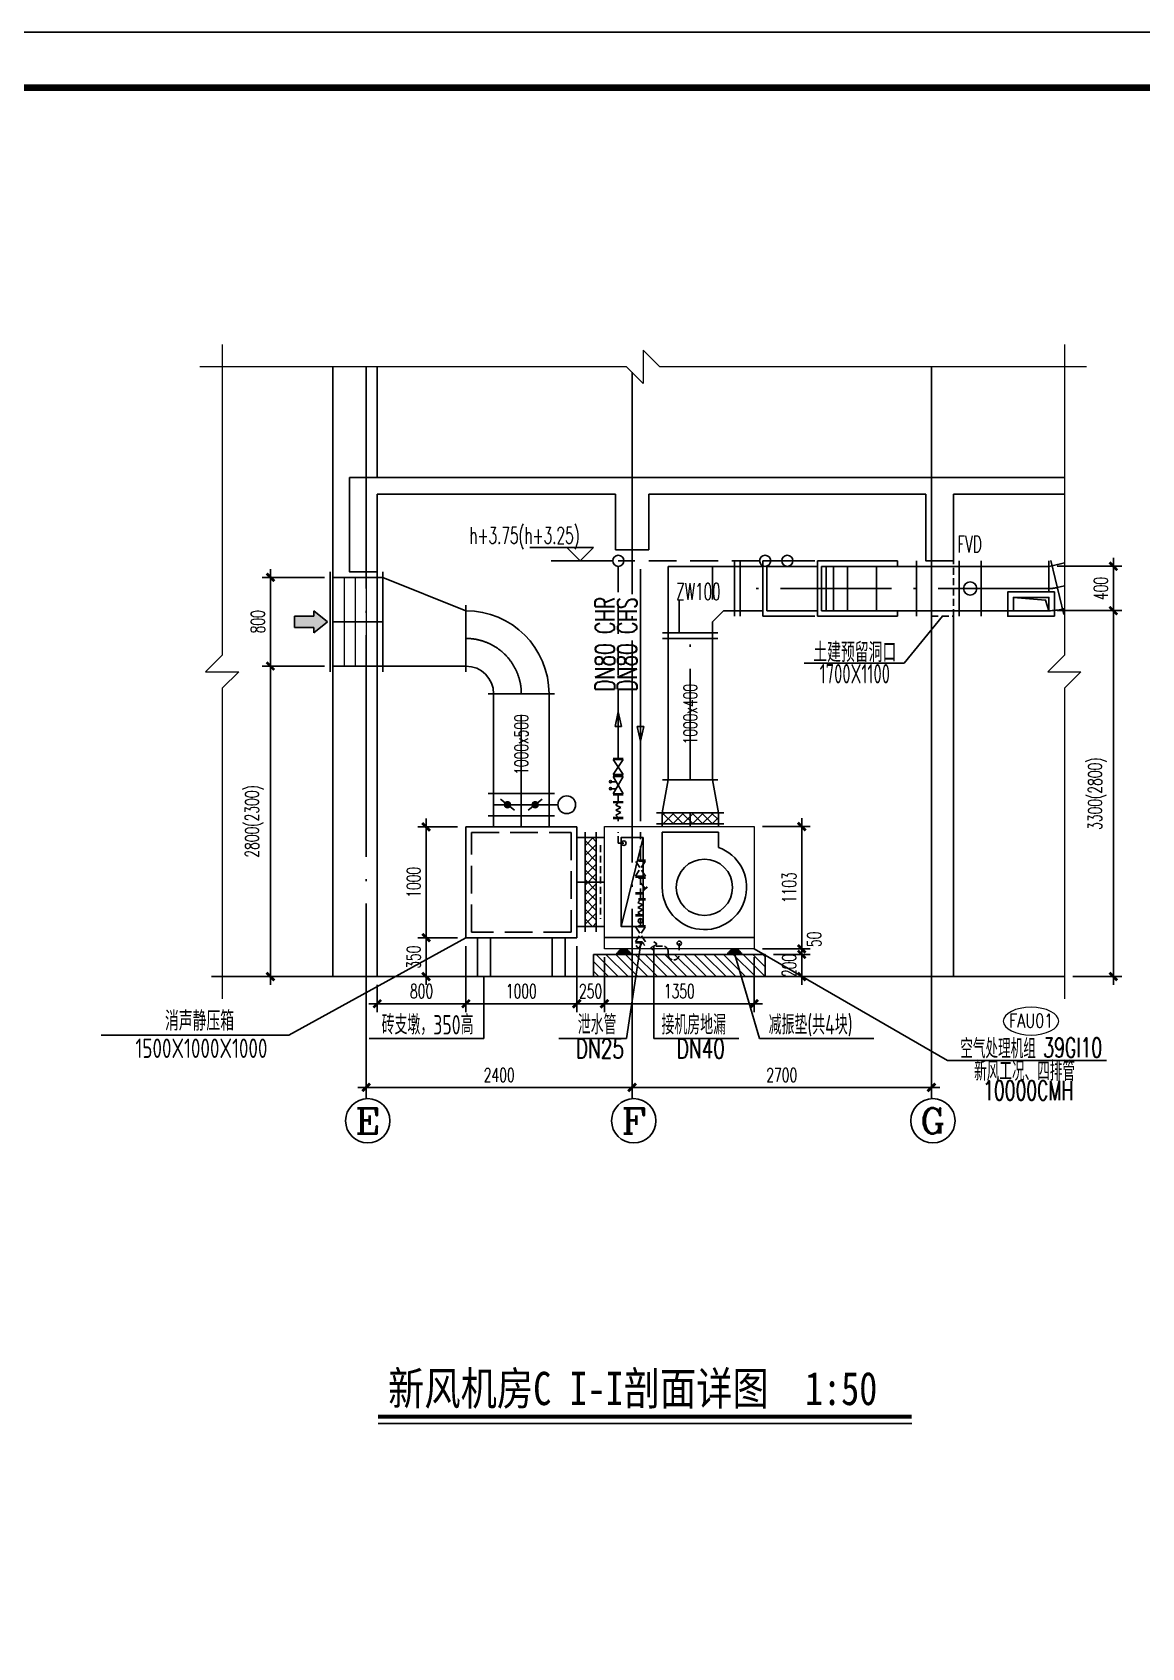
# Model space of a CAD drawing. Extents: x -345393 to -54719, y 203828 to 476815.
# Drawn here: x -195296 to -185285, y 241303 to 255872 of the extents above; entities that cross this region are included whole.
import ezdxf
from ezdxf.enums import TextEntityAlignment as Align

# ---------------------------------------------------------------- set-up
doc = ezdxf.new("R2010")
doc.units = 0
doc.header["$LTSCALE"] = 1000
doc.header["$MEASUREMENT"] = 0
for name, pattern in [('CHENG_DOTE', [1.42, 1, -0.2, 0.02, -0.2]), ('DASH', [0.35, 0.25, -0.1]), ('DASHDOT2', [0.5, 0.25, -0.125, 0, -0.125]), ('DASHED', [0.75, 0.5, -0.25]), ('DOTE', [2.42, 2, -0.2, 0.02, -0.2]), ('HIDDEN2', [0.1875, 0.125, -0.0625])]:
    doc.linetypes.add(name, pattern=pattern)
doc.layers.get('0').update_dxf_attribs({"color": 252, "linetype": 'CONTINUOUS'})
doc.layers.get('Defpoints').update_dxf_attribs({"color": 252, "linetype": 'CONTINUOUS'})
for name, color, linetype in [('A-墙线', 252, 'CONTINUOUS'), ('AXIS', 252, 'CONTINUOUS'), ('AXIS_TEXT', 252, 'CONTINUOUS'), ('DOTE', 250, 'DOTE'), ('PUB_TEXT', 252, 'CONTINUOUS'), ('图框', 252, 'CONTINUOUS'), ('暖通-水-水阀', 3, 'CONTINUOUS'), ('暖通-水-管道-供水', 1, 'CONTINUOUS'), ('暖通-水-管道-凝结水', 40, 'DASHDOT2'), ('暖通-水-管道-回水', 6, 'DASHED'), ('暖通-水-管道-管径', 201, 'CONTINUOUS'), ('暖通-风-标注', 160, 'CONTINUOUS'), ('暖通-风-法兰', 2, 'CONTINUOUS'), ('暖通-风-管径', 201, 'CONTINUOUS'), ('暖通-风-设备', 40, 'CONTINUOUS'), ('暖通-风-说明', 3, 'CONTINUOUS'), ('暖通-风-轴线', 5, 'CHENG_DOTE'), ('暖通-风-阀门', 7, 'CONTINUOUS'), ('暖通-风-风管', 4, 'CONTINUOUS')]:
    doc.layers.add(name, color=color, linetype=linetype)
for name, color, linetype, lineweight in [('暖通-公共-说明', 50, 'CONTINUOUS', 20), ('暖通-水-设备', 3, 'CONTINUOUS', 20), ('暖通-水-设备型号', 50, 'CONTINUOUS', 20), ('暖通-风-风口', 3, 'CONTINUOUS', 20)]:
    doc.layers.add(name, color=color, linetype=linetype, lineweight=lineweight)
doc.styles.add('_TCH_AXIS', font='COMPLEX', dxfattribs={"bigfont": 'GBCBIG'})
doc.styles.add('COMPLEX', font='COMPLEX')
doc.styles.add('HT', font='simhei.ttf')
doc.styles.add('HZ-ZGBZ', font='romanc.shx', dxfattribs={"width": 0.65, "bigfont": '0hztxt.shx'})
doc.styles.add('M-TEXT2', font='romanc.shx', dxfattribs={"width": 0.8, "bigfont": 'hzf.shx'})
doc.styles.add('NT1', font='tjromans.shx', dxfattribs={"width": 0.7, "bigfont": 'hztxt.shx'})
doc.styles.add('NT3', font='romans.shx', dxfattribs={"width": 0.65, "bigfont": 'hztxt.shx'})
doc.styles.add('NT4', font='tssdeng.shx', dxfattribs={"width": 0.65, "bigfont": 'tssdchn.shx'})
doc.dimstyles.new('暖-标注50', dxfattribs={"dimscale": 0.5, "dimtxt": 250, "dimasz": 1, "dimexe": 150, "dimexo": 150, "dimgap": 100, "dimtad": 1, "dimdec": 0, "dimdsep": 46, "dimtxsty": 'HZ-ZGBZ', "dimblk": '_DIMX', "dimcen": 0.09, "dimclrt": 7, "dimadec": 0, "dimazin": 0, "dimtfac": 1, "dimtdec": 0, "dimtix": 1, "dimtmove": 2, "dimatfit": 3, "dimldrblk": '_DIMX', "dimfxl": 0, "dimtolj": 1, "dimtzin": 0, "dimarcsym": 0})

# ---------------------------------------------------------------- blocks, each defined once
blk = doc.blocks.new('TJAD_TK_A1')
at = {"layer": '图框'}
blk.add_line((1341.38, 950.45), (500.38, 950.45), dxfattribs=at)
at = {"layer": '图框', "const_width": 1.2}
blk.add_lwpolyline([(1331.38, 940.45), (525.38, 940.45), (525.38, 366.45), (1331.38, 366.45)], close=True, dxfattribs=at)
blk = doc.blocks.new('_AXISO')
blk.add_circle((0, 0), 0.5)
at = {"layer": 'AXIS_TEXT', "style": 'COMPLEX', "width": 1.041667}
blk.add_attdef('A', text='', height=0.56, dxfattribs=at).set_placement((-0.25, -0.28), (0.25, -0.28), align=Align.FIT)
blk = doc.blocks.new('_DIMX')
blk.add_line((-150, 0), (150, 0))
at = {"const_width": 50}
blk.add_lwpolyline([(-70, -70), (70, 70)], dxfattribs=at)
blk = doc.blocks.new('*D411')
at = {"layer": 'Defpoints', "color": 0}
for p in [(-189883, 247356), (-187183, 247356), (-189883, 246356)]:
    blk.add_point(p, dxfattribs=at)
at = {"layer": '暖通-风-标注', "color": 0, "lineweight": -2}
for p, q in [((-189883, 247281), (-189883, 246281)), ((-187183, 247281), (-187183, 246281)), ((-187184, 246356), (-189883, 246356))]:
    blk.add_line(p, q, dxfattribs=at)
at = {"layer": '暖通-风-标注', "color": 0, "lineweight": -2, "xscale": 0.5, "yscale": 0.5, "zscale": 0.5, "rotation": 180}
blk.add_blockref('_DIMX', (-189883, 246356), dxfattribs=at)
at = {"layer": '暖通-风-标注', "color": 0, "lineweight": -2, "xscale": 0.5, "yscale": 0.5, "zscale": 0.5}
blk.add_blockref('_DIMX', (-187183, 246356), dxfattribs=at)
at = {"layer": '暖通-风-标注', "color": 7, "insert": (-188533, 246468), "char_height": 125, "attachment_point": 5, "style": 'HZ-ZGBZ'}
blk.add_mtext('\\A1;2700', dxfattribs=at)
blk = doc.blocks.new('*D412')
at = {"layer": 'Defpoints', "color": 0}
for p in [(-192283, 247356), (-189883, 247356), (-192283, 246356)]:
    blk.add_point(p, dxfattribs=at)
at = {"layer": '暖通-风-标注', "color": 0, "lineweight": -2}
for p, q in [((-192283, 247281), (-192283, 246281)), ((-189883, 247281), (-189883, 246281)), ((-189884, 246356), (-192283, 246356))]:
    blk.add_line(p, q, dxfattribs=at)
at = {"layer": '暖通-风-标注', "color": 0, "lineweight": -2, "xscale": 0.5, "yscale": 0.5, "zscale": 0.5, "rotation": 180}
blk.add_blockref('_DIMX', (-192283, 246356), dxfattribs=at)
at = {"layer": '暖通-风-标注', "color": 0, "lineweight": -2, "xscale": 0.5, "yscale": 0.5, "zscale": 0.5}
blk.add_blockref('_DIMX', (-189883, 246356), dxfattribs=at)
at = {"layer": '暖通-风-标注', "color": 7, "insert": (-191083, 246468), "char_height": 125, "attachment_point": 5, "style": 'HZ-ZGBZ'}
blk.add_mtext('\\A1;2400', dxfattribs=at)
blk = doc.blocks.new('39GI10-P')
at = {"layer": '暖通-风-法兰', "ltscale": 0.5}
h = blk.add_hatch(dxfattribs=at)
h.set_pattern_fill('ANSI37', color=75, scale=500, style=0)
h.set_pattern_definition([(45, (-15857.106, 71649.95), (-44.194174, 44.194174), []), (135, (-15857.106, 71649.95), (-44.194174, -44.194174), [])])
h.paths.add_polyline_path([(829, 1128), (829, 1228), (576, 1228), (576, 1128)])
h.paths.add_polyline_path([(576, 1128), (576, 1228), (322, 1228), (322, 1128)])
h = blk.add_hatch(dxfattribs=at)
h.set_pattern_fill('ANSI37', color=75, scale=500, style=0)
h.set_pattern_definition([(45, (-15881.76, 71649.95), (-44.194174, 44.194174), []), (135, (-15881.76, 71649.95), (-44.194174, -44.194174), [])])
h.paths.add_polyline_path([(1425, 603), (1525, 603), (1525, 1003), (1425, 1003)])
h.paths.add_polyline_path([(1425, 203), (1525, 203), (1525, 603), (1425, 603)])
at = {"layer": '暖通-水-设备'}
for points in [[(0, 103), (1350, 103), (1350, 1103), (0, 1103)], [(0, 0), (1350, 0), (1350, 103), (0, 103)]]:
    blk.add_lwpolyline(points, close=True, dxfattribs=at)
at = {"layer": '暖通-风-法兰'}
for p, q in [((272, 1228), (879, 1228)), ((272, 1128), (879, 1128))]:
    blk.add_line(p, q, dxfattribs=at)
at = {"layer": '暖通-风-法兰', "ltscale": 0.5}
for p, q in [((1425, 1053), (1425, 153)), ((1525, 1053), (1525, 153))]:
    blk.add_line(p, q, dxfattribs=at)
at = {"layer": '暖通-风-法兰', "color": 95}
blk.add_line((1000, 1003), (1200, 203), dxfattribs=at)
at = {"layer": '暖通-风-法兰', "color": 95, "linetype": 'HIDDEN2', "ltscale": 0.5}
blk.add_line((1387, 934), (1387, 272), dxfattribs=at)
at = {"layer": '暖通-风-法兰', "color": 95}
blk.add_lwpolyline([(1000, 1003), (1200, 1003), (1200, 203), (1000, 203)], close=True, dxfattribs=at)
for centre in [(1175, 953), (1025, 253), (675, 50)]:
    blk.add_circle(centre, 20, dxfattribs=at)
at = {"layer": '暖通-风-设备'}
for p, q in [((322, 913), (322, 1053)), ((829, 1053), (322, 1053)), ((829, 555), (829, 1053))]:
    blk.add_line(p, q, dxfattribs=at)
blk.add_circle((448, 555), 254, dxfattribs=at)
blk.add_arc((448, 555), 381, 109.4117, 0, dxfattribs=at)
at = {"layer": '暖通-风-轴线'}
blk.add_line((576, 1103), (576, 1228), dxfattribs=at)
at = {"layer": '暖通-风-轴线', "ltscale": 5}
blk.add_line((1350, 603), (1525, 603), dxfattribs=at)
at = {"layer": '暖通-风-风管'}
for p, q in [((322, 1103), (322, 1228)), ((829, 1103), (829, 1228))]:
    blk.add_line(p, q, dxfattribs=at)
at = {"layer": '暖通-风-风管', "ltscale": 0.5}
for p, q in [((1350, 1003), (1525, 1003)), ((1350, 203), (1525, 203))]:
    blk.add_line(p, q, dxfattribs=at)
blk = doc.blocks.new('*D415')
at = {"layer": 'Defpoints', "color": 0}
for p in [(-190133, 247606), (-188783, 247606), (-190133, 247111)]:
    blk.add_point(p, dxfattribs=at)
at = {"layer": '暖通-风-标注', "color": 0, "lineweight": -2}
for p, q in [((-190133, 247531), (-190133, 247036)), ((-188783, 247531), (-188783, 247036)), ((-188784, 247111), (-190133, 247111))]:
    blk.add_line(p, q, dxfattribs=at)
at = {"layer": '暖通-风-标注', "color": 0, "lineweight": -2, "xscale": 0.5, "yscale": 0.5, "zscale": 0.5, "rotation": 180}
blk.add_blockref('_DIMX', (-190133, 247111), dxfattribs=at)
at = {"layer": '暖通-风-标注', "color": 0, "lineweight": -2, "xscale": 0.5, "yscale": 0.5, "zscale": 0.5}
blk.add_blockref('_DIMX', (-188783, 247111), dxfattribs=at)
at = {"layer": '暖通-风-标注', "color": 7, "insert": (-189458, 247224), "char_height": 125, "attachment_point": 5, "style": 'HZ-ZGBZ'}
blk.add_mtext('\\A1;1350', dxfattribs=at)
blk = doc.blocks.new('*D416')
at = {"layer": 'Defpoints', "color": 0}
for p in [(-190383, 247706), (-190133, 247606), (-190383, 247111)]:
    blk.add_point(p, dxfattribs=at)
at = {"layer": '暖通-风-标注', "color": 0, "lineweight": -2}
for p, q in [((-190383, 247631), (-190383, 247036)), ((-190133, 247531), (-190133, 247036)), ((-190384, 247111), (-190384, 247111)), ((-190133, 247111), (-190383, 247111)), ((-190133, 247111), (-190132, 247111))]:
    blk.add_line(p, q, dxfattribs=at)
at = {"layer": '暖通-风-标注', "color": 0, "lineweight": -2, "xscale": 0.5, "yscale": 0.5, "zscale": 0.5}
blk.add_blockref('_DIMX', (-190383, 247111), dxfattribs=at)
at = {"layer": '暖通-风-标注', "color": 0, "lineweight": -2, "xscale": 0.5, "yscale": 0.5, "zscale": 0.5, "rotation": 180}
blk.add_blockref('_DIMX', (-190133, 247111), dxfattribs=at)
at = {"layer": '暖通-风-标注', "color": 7, "insert": (-190258, 247224), "char_height": 125, "attachment_point": 5, "style": 'HZ-ZGBZ'}
blk.add_mtext('\\A1;250', dxfattribs=at)
blk = doc.blocks.new('*D417')
at = {"layer": 'Defpoints', "color": 0}
for p in [(-191383, 247706), (-190383, 247706), (-191383, 247111)]:
    blk.add_point(p, dxfattribs=at)
at = {"layer": '暖通-风-标注', "color": 0, "lineweight": -2}
for p, q in [((-191383, 247631), (-191383, 247036)), ((-190383, 247631), (-190383, 247036)), ((-190384, 247111), (-191383, 247111))]:
    blk.add_line(p, q, dxfattribs=at)
at = {"layer": '暖通-风-标注', "color": 0, "lineweight": -2, "xscale": 0.5, "yscale": 0.5, "zscale": 0.5, "rotation": 180}
blk.add_blockref('_DIMX', (-191383, 247111), dxfattribs=at)
at = {"layer": '暖通-风-标注', "color": 0, "lineweight": -2, "xscale": 0.5, "yscale": 0.5, "zscale": 0.5}
blk.add_blockref('_DIMX', (-190383, 247111), dxfattribs=at)
at = {"layer": '暖通-风-标注', "color": 7, "insert": (-190883, 247224), "char_height": 125, "attachment_point": 5, "style": 'HZ-ZGBZ'}
blk.add_mtext('\\A1;1000', dxfattribs=at)
blk = doc.blocks.new('*D418')
at = {"layer": 'Defpoints', "color": 0}
for p in [(-191383, 247706), (-192183, 247356), (-192183, 247111)]:
    blk.add_point(p, dxfattribs=at)
at = {"layer": '暖通-风-标注', "color": 0, "lineweight": -2}
for p, q in [((-191383, 247631), (-191383, 247036)), ((-192183, 247281), (-192183, 247036)), ((-191384, 247111), (-192183, 247111))]:
    blk.add_line(p, q, dxfattribs=at)
at = {"layer": '暖通-风-标注', "color": 0, "lineweight": -2, "xscale": 0.5, "yscale": 0.5, "zscale": 0.5, "rotation": 180}
blk.add_blockref('_DIMX', (-192183, 247111), dxfattribs=at)
at = {"layer": '暖通-风-标注', "color": 0, "lineweight": -2, "xscale": 0.5, "yscale": 0.5, "zscale": 0.5}
blk.add_blockref('_DIMX', (-191383, 247111), dxfattribs=at)
at = {"layer": '暖通-风-标注', "color": 7, "insert": (-191783, 247224), "char_height": 125, "attachment_point": 5, "style": 'HZ-ZGBZ'}
blk.add_mtext('\\A1;800', dxfattribs=at)
blk = doc.blocks.new('*D419')
at = {"layer": 'Defpoints', "color": 0}
for p in [(-191383, 248706), (-191742, 247706), (-191383, 247706)]:
    blk.add_point(p, dxfattribs=at)
at = {"layer": '暖通-风-标注', "color": 0, "lineweight": -2}
for p, q in [((-191458, 248706), (-191817, 248706)), ((-191742, 248705), (-191742, 247706)), ((-191458, 247706), (-191817, 247706))]:
    blk.add_line(p, q, dxfattribs=at)
at = {"layer": '暖通-风-标注', "color": 0, "lineweight": -2, "xscale": 0.5, "yscale": 0.5, "zscale": 0.5}
for p, rotation in [((-191742, 248706), 90), ((-191742, 247706), 270)]:
    blk.add_blockref('_DIMX', p, dxfattribs=dict(at, rotation=rotation))
at = {"layer": '暖通-风-标注', "color": 7, "insert": (-191855, 248206), "char_height": 125, "attachment_point": 5, "rotation": 90, "style": 'HZ-ZGBZ'}
blk.add_mtext('\\A1;1000', dxfattribs=at)
blk = doc.blocks.new('*D420')
at = {"layer": 'Defpoints', "color": 0}
for p in [(-191383, 247706), (-191742, 247356), (-191383, 247356)]:
    blk.add_point(p, dxfattribs=at)
at = {"layer": '暖通-风-标注', "color": 0, "lineweight": -2}
for p, q in [((-191458, 247706), (-191817, 247706)), ((-191742, 247705), (-191742, 247356)), ((-191458, 247356), (-191817, 247356))]:
    blk.add_line(p, q, dxfattribs=at)
at = {"layer": '暖通-风-标注', "color": 0, "lineweight": -2, "xscale": 0.5, "yscale": 0.5, "zscale": 0.5}
for p, rotation in [((-191742, 247706), 90), ((-191742, 247356), 270)]:
    blk.add_blockref('_DIMX', p, dxfattribs=dict(at, rotation=rotation))
at = {"layer": '暖通-风-标注', "color": 7, "insert": (-191855, 247531), "char_height": 125, "attachment_point": 5, "rotation": 90, "style": 'HZ-ZGBZ'}
blk.add_mtext('\\A1;350', dxfattribs=at)
blk = doc.blocks.new('*D421')
at = {"layer": 'Defpoints', "color": 0}
for p in [(-188783, 248709), (-188783, 247606), (-188353, 247606)]:
    blk.add_point(p, dxfattribs=at)
at = {"layer": '暖通-风-标注', "color": 0, "lineweight": -2}
for p, q in [((-188708, 248709), (-188278, 248709)), ((-188353, 248708), (-188353, 247606)), ((-188708, 247606), (-188278, 247606))]:
    blk.add_line(p, q, dxfattribs=at)
at = {"layer": '暖通-风-标注', "color": 0, "lineweight": -2, "xscale": 0.5, "yscale": 0.5, "zscale": 0.5}
for p, rotation in [((-188353, 248709), 90), ((-188353, 247606), 270)]:
    blk.add_blockref('_DIMX', p, dxfattribs=dict(at, rotation=rotation))
at = {"layer": '暖通-风-标注', "color": 7, "insert": (-188466, 248157), "char_height": 125, "attachment_point": 5, "rotation": 90, "style": 'HZ-ZGBZ'}
blk.add_mtext('\\A1;1103', dxfattribs=at)
blk = doc.blocks.new('*D422')
at = {"layer": 'Defpoints', "color": 0}
for p in [(-188783, 247606), (-188683, 247556), (-188353, 247556)]:
    blk.add_point(p, dxfattribs=at)
at = {"layer": '暖通-风-标注', "color": 0, "lineweight": -2}
for p, q in [((-188708, 247606), (-188278, 247606)), ((-188608, 247556), (-188278, 247556)), ((-188353, 247606), (-188353, 247607)), ((-188353, 247606), (-188353, 247556)), ((-188353, 247555), (-188353, 247555))]:
    blk.add_line(p, q, dxfattribs=at)
at = {"layer": '暖通-风-标注', "color": 0, "lineweight": -2, "xscale": 0.5, "yscale": 0.5, "zscale": 0.5}
for p, rotation in [((-188353, 247606), 270), ((-188353, 247556), 90)]:
    blk.add_blockref('_DIMX', p, dxfattribs=dict(at, rotation=rotation))
at = {"layer": '暖通-风-标注', "color": 7, "insert": (-188241, 247692), "char_height": 125, "attachment_point": 5, "rotation": 90, "style": 'HZ-ZGBZ'}
blk.add_mtext('\\A1;50', dxfattribs=at)
blk = doc.blocks.new('*D423')
at = {"layer": 'Defpoints', "color": 0}
for p in [(-188683, 247556), (-188683, 247356), (-188353, 247356)]:
    blk.add_point(p, dxfattribs=at)
at = {"layer": '暖通-风-标注', "color": 0, "lineweight": -2}
for p, q in [((-188608, 247556), (-188278, 247556)), ((-188353, 247556), (-188353, 247557)), ((-188353, 247556), (-188353, 247356)), ((-188608, 247356), (-188278, 247356)), ((-188353, 247355), (-188353, 247355))]:
    blk.add_line(p, q, dxfattribs=at)
at = {"layer": '暖通-风-标注', "color": 0, "lineweight": -2, "xscale": 0.5, "yscale": 0.5, "zscale": 0.5}
for p, rotation in [((-188353, 247556), 270), ((-188353, 247356), 90)]:
    blk.add_blockref('_DIMX', p, dxfattribs=dict(at, rotation=rotation))
at = {"layer": '暖通-风-标注', "color": 7, "insert": (-188466, 247456), "char_height": 125, "attachment_point": 5, "rotation": 90, "style": 'HZ-ZGBZ'}
blk.add_mtext('\\A1;200', dxfattribs=at)
blk = doc.blocks.new('fg_baiy01')
for p, q in [((0.5, 0.5), (-0.5, 0.5)), ((-0.5, 0.5), (-0.5, -0.5)), ((0.5, -0.5), (0.5, 0.5)), ((-0.5, 0.25), (0.5, 0.25)), ((-0.5, 0), (0.5, 0)), ((-0.5, -0.25), (0.5, -0.25)), ((-0.5, -0.5), (0.5, -0.5))]:
    blk.add_line(p, q)
blk = doc.blocks.new('JIANTOU')
blk.add_hatch(color=256).paths.add_polyline_path([(801, 325), (801, 650), (0, 0), (801, -650), (801, -325), (1927, -325), (1927, 325)])
for p, q in [((801, 650), (0, 0)), ((0, 0), (801, -650)), ((801, 650), (801, 325)), ((1927, 325), (801, 325)), ((1927, 325), (1927, -325)), ((1927, -325), (801, -325)), ((801, -325), (801, -650))]:
    blk.add_line(p, q)
blk = doc.blocks.new('*D424')
at = {"layer": 'Defpoints', "color": 0}
for p in [(-192583, 250956), (-193147, 250156), (-192583, 250156)]:
    blk.add_point(p, dxfattribs=at)
at = {"layer": '暖通-风-标注', "color": 0, "lineweight": -2}
for p, q in [((-192658, 250956), (-193222, 250956)), ((-193147, 250955), (-193147, 250156)), ((-192658, 250156), (-193222, 250156))]:
    blk.add_line(p, q, dxfattribs=at)
at = {"layer": '暖通-风-标注', "color": 0, "lineweight": -2, "xscale": 0.5, "yscale": 0.5, "zscale": 0.5}
for p, rotation in [((-193147, 250956), 90), ((-193147, 250156), 270)]:
    blk.add_blockref('_DIMX', p, dxfattribs=dict(at, rotation=rotation))
at = {"layer": '暖通-风-标注', "color": 7, "insert": (-193260, 250556), "char_height": 125, "attachment_point": 5, "rotation": 90, "style": 'HZ-ZGBZ'}
blk.add_mtext('\\A1;800', dxfattribs=at)
blk = doc.blocks.new('*D425')
at = {"layer": 'Defpoints', "color": 0}
for p in [(-192583, 250156), (-193147, 247356), (-192583, 247356)]:
    blk.add_point(p, dxfattribs=at)
at = {"layer": '暖通-风-标注', "color": 0, "lineweight": -2}
for p, q in [((-192658, 250156), (-193222, 250156)), ((-193147, 250155), (-193147, 247356)), ((-192658, 247356), (-193222, 247356))]:
    blk.add_line(p, q, dxfattribs=at)
at = {"layer": '暖通-风-标注', "color": 0, "lineweight": -2, "xscale": 0.5, "yscale": 0.5, "zscale": 0.5}
for p, rotation in [((-193147, 250156), 90), ((-193147, 247356), 270)]:
    blk.add_blockref('_DIMX', p, dxfattribs=dict(at, rotation=rotation))
at = {"layer": '暖通-风-标注', "color": 7, "insert": (-193293, 248756), "char_height": 125, "attachment_point": 5, "rotation": 90, "style": 'HZ-ZGBZ'}
blk.add_mtext('\\A1;2800(2300)', dxfattribs=at)
blk = doc.blocks.new('*U387', base_point=(453585, -26085))
for p, q in [((453335, -26185), (453335, -25985)), ((453335, -25985), (453835, -25985)), ((453398, -26035), (453523, -26135)), ((453648, -26135), (453773, -26035)), ((453835, -26185), (453835, -25985)), ((453335, -26085), (453835, -26085)), ((453335, -26185), (453835, -26185))]:
    blk.add_line(p, q)
at = {"layer": '暖通-风-法兰'}
for p, q in [((453285, -25985), (453885, -25985)), ((453285, -26185), (453885, -26185))]:
    blk.add_line(p, q, dxfattribs=at)
blk = doc.blocks.new('fm_dyf02b')
blk.add_line((0, 0), (0, 0.4))
blk.add_circle((0, 0.8), 0.4)
blk = doc.blocks.new('*U388', base_point=(453585, -26085))
at = {"layer": '暖通-风-阀门', "const_width": 34}
for points in [[(453443, -26085, 1), (453477, -26085, 1)], [(453693, -26085, 1), (453727, -26085, 1)]]:
    blk.add_lwpolyline(points, format="xyb", close=True, dxfattribs=at)
at = {"layer": '暖通-风-阀门', "xscale": 200, "yscale": 200, "zscale": 200, "rotation": 89.99999999999721}
blk.add_blockref('fm_dyf02b', (453335, -26085), dxfattribs=at)
at = {"layer": '暖通-风-阀门'}
blk.add_blockref('*U387', (453585, -26085), dxfattribs=at)
blk = doc.blocks.new('fg_xswt01')
for p, q in [((0.25, 0.5), (0.5, 0.75)), ((0.5, 1), (0.5, 0.75)), ((1.5, -0.5), (1.5, 1)), ((0, 0.5), (0.25, 0.5)), ((0, -0.5), (1.5, -0.5))]:
    blk.add_line(p, q)
at = {"color": 2}
for p, q in [((1.5, 1), (0.5, 1)), ((0, 0.5), (0, -0.5)), ((0.75, 0.5), (1.5, 0.5)), ((0, -0.25), (0.75, -0.25))]:
    blk.add_line(p, q, dxfattribs=at)
blk = doc.blocks.new('*U389', base_point=(450052, -24069))
for p, q in [((449952, -23869), (450152, -23869)), ((449952, -23869), (449952, -24269)), ((450152, -23869), (450152, -24269)), ((449952, -24069), (450152, -24069)), ((449952, -24269), (450152, -24269))]:
    blk.add_line(p, q)
at = {"layer": '暖通-风-法兰'}
for p, q in [((449952, -23819), (449952, -24319)), ((450152, -23819), (450152, -24319))]:
    blk.add_line(p, q, dxfattribs=at)
blk = doc.blocks.new('*U390', base_point=(450052, -24069))
at = {"layer": '暖通-风-阀门'}
blk.add_circle((450052, -24069), 60, dxfattribs=at)
blk.add_blockref('*U389', (450052, -24069), dxfattribs=at)
blk = doc.blocks.new('*D426')
at = {"layer": 'Defpoints', "color": 0}
for p in [(-186123, 251056), (-186123, 250656), (-185541, 250656)]:
    blk.add_point(p, dxfattribs=at)
at = {"layer": '暖通-风-标注', "color": 0, "lineweight": -2}
for p, q in [((-186048, 251056), (-185466, 251056)), ((-185541, 251055), (-185541, 250656)), ((-186048, 250656), (-185466, 250656))]:
    blk.add_line(p, q, dxfattribs=at)
at = {"layer": '暖通-风-标注', "color": 0, "lineweight": -2, "xscale": 0.5, "yscale": 0.5, "zscale": 0.5}
for p, rotation in [((-185541, 251056), 90), ((-185541, 250656), 270)]:
    blk.add_blockref('_DIMX', p, dxfattribs=dict(at, rotation=rotation))
at = {"layer": '暖通-风-标注', "color": 7, "insert": (-185654, 250856), "char_height": 125, "attachment_point": 5, "rotation": 90, "style": 'HZ-ZGBZ'}
blk.add_mtext('\\A1;400', dxfattribs=at)
blk = doc.blocks.new('*D427')
at = {"layer": 'Defpoints', "color": 0}
for p in [(-186123, 250656), (-185983, 247356), (-185541, 247356)]:
    blk.add_point(p, dxfattribs=at)
at = {"layer": '暖通-风-标注', "color": 0, "lineweight": -2}
for p, q in [((-186048, 250656), (-185466, 250656)), ((-185541, 250655), (-185541, 247356)), ((-185908, 247356), (-185466, 247356))]:
    blk.add_line(p, q, dxfattribs=at)
at = {"layer": '暖通-风-标注', "color": 0, "lineweight": -2, "xscale": 0.5, "yscale": 0.5, "zscale": 0.5}
for p, rotation in [((-185541, 250656), 90), ((-185541, 247356), 270)]:
    blk.add_blockref('_DIMX', p, dxfattribs=dict(at, rotation=rotation))
at = {"layer": '暖通-风-标注', "color": 7, "insert": (-185686, 249006), "char_height": 125, "attachment_point": 5, "rotation": 90, "style": 'HZ-ZGBZ'}
blk.add_mtext('\\A1;3300(2800)', dxfattribs=at)
blk = doc.blocks.new('截止阀1')
at = {"layer": '暖通-水-水阀'}
for p, q in [((100, 0), (-100, 0)), ((100, -20), (-100, -20)), ((100, -320), (-100, -20)), ((-100, -320), (100, -20)), ((-100, -320), (100, -320)), ((-100, -340), (100, -340))]:
    blk.add_line(p, q, dxfattribs=at)
blk = doc.blocks.new('软接1')
at = {"layer": '暖通-水-水阀'}
for p, q in [((100, 0), (-100, 0)), ((100, -20), (-100, -20)), ((-100, -320), (100, -320)), ((-50, -70), (0, -20)), ((50, -120), (-50, -70)), ((-50, -170), (50, -120)), ((50, -220), (-50, -170)), ((-50, -270), (50, -220)), ((0, -320), (-50, -270)), ((-100, -340), (100, -340))]:
    blk.add_line(p, q, dxfattribs=at)
blk = doc.blocks.new('A$C4EA450D2')
at = {"layer": '暖通-水-水阀'}
for p, q in [((0, 0), (0, 253)), ((29, 132), (-29, 132)), ((-29, 132), (0, 0)), ((29, 132), (0, 0))]:
    blk.add_line(p, q, dxfattribs=at)
blk = doc.blocks.new('zdz')
for points in [[(-0.46, 0.47), (-0.75, 0)], [(-0.28, 0.47), (-0.46, 0.47)], [(0.28, -0.47), (-0.28, 0.47)], [(0.75, 0), (0.48, -0.47)], [(0.48, -0.47), (0.28, -0.47)]]:
    blk.add_lwpolyline(points, close=True)
blk = doc.blocks.new('MB-EQSN-1')
blk.add_ellipse((0, 0), major_axis=(500, 0), ratio=0.5)
at = {"style": 'M-TEXT2', "width": 0.690645}
blk.add_attdef('小设备编号', text='', height=250, dxfattribs=at).set_placement((-401, -116), (396, -116), align=Align.FIT)

msp = doc.modelspace()

# ---------------------------------------------------------------- hatches: boundary and pattern name
at = {"layer": '暖通-风-标注'}
h = msp.add_hatch(dxfattribs=at)
h.set_pattern_fill('ANSI31', color=256, scale=500, style=0)
h.set_pattern_definition([(135, (-172621.35, 320124.983), (44.194174, 44.194174), [])])
h.paths.add_polyline_path([(-190233.19576, 247555.60275), (-188683.19576, 247555.60275), (-188683.19576, 247355.60275), (-190233.19576, 247355.60275)])

# ---------------------------------------------------------------- linework, layer by layer
at = {"layer": 'A-墙线'}
for p, q in [((-192583.19576, 252855.60275), (-192583.19576, 247355.60275)), ((-192183.19576, 252855.60275), (-192183.19576, 251855.60275)), ((-190033.19576, 251705.60275), (-192183.19576, 251705.60275)), ((-192183.19576, 251705.60275), (-192183.19576, 247355.60275)), ((-187233.19576, 251705.60275), (-189733.19576, 251705.60275)), ((-185983.19576, 251705.60275), (-186983.19576, 251705.60275)), ((-187183.19576, 251105.60275), (-187183.19576, 247355.60275)), ((-187183.19576, 250605.60275), (-187183.19576, 247355.60275)), ((-186983.19576, 250605.60275), (-186983.19576, 247355.60275)), ((-185983.19576, 247355.60275), (-193679.56177, 247355.60275))]:
    msp.add_line(p, q, dxfattribs=at)
for points in [[(-192183.19576, 251705.60275), (-192183.19576, 251005.60275), (-192433.19576, 251005.60275), (-192433.19576, 251855.60275), (-185983.19576, 251855.60275)], [(-189733.19576, 251705.60275), (-189733.19576, 251205.60275), (-190033.19576, 251205.60275), (-190033.19576, 251705.60275)], [(-186983.19576, 251705.60275), (-186983.19576, 251105.60275), (-187233.19576, 251105.60275), (-187233.19576, 251705.60275)]]:
    msp.add_lwpolyline(points, dxfattribs=at)
at = {"layer": 'AXIS'}
for p, q in [((-192283.19576, 247355.60275), (-192283.19576, 246254.45449)), ((-189883.19576, 247355.60275), (-189883.19576, 246254.45449)), ((-187183.19576, 247355.60275), (-187183.19576, 246254.45449))]:
    msp.add_line(p, q, dxfattribs=at)
at = {"layer": 'DOTE'}
for p, q in [((-192283.19576, 252855.60275), (-192283.19576, 247355.60275)), ((-189883.19576, 252805.60275), (-189883.19576, 247355.60275)), ((-187183.19576, 252855.60275), (-187183.19576, 247355.60275))]:
    msp.add_line(p, q, dxfattribs=at)
at = {"layer": 'PUB_TEXT'}
msp.add_line((-192175.99528, 243326.07411), (-187359.64666, 243326.07411), dxfattribs=at)
at = {"layer": 'PUB_TEXT', "const_width": 36}
msp.add_lwpolyline([(-192175.99528, 243386.07411), (-187359.64666, 243386.07411)], dxfattribs=at)
at = {"layer": '暖通-公共-说明'}
for points in [[(-185783.19576, 252855.60275), (-189633.19576, 252855.60275), (-189783.17311, 253005.5801), (-189783.21842, 252705.6254), (-189933.19576, 252855.60275), (-193783.19576, 252855.60275)], [(-193583.19576, 253055.60275), (-193583.19576, 250255.60275), (-193733.17311, 250105.6254), (-193433.21842, 250105.5801), (-193583.19576, 249955.60275), (-193583.19576, 247155.60275)], [(-185983.19576, 253055.60275), (-185983.19576, 250255.60275), (-186133.17311, 250105.6254), (-185833.21842, 250105.5801), (-185983.19576, 249955.60275), (-185983.19576, 247155.60275)]]:
    msp.add_lwpolyline(points, dxfattribs=at)
at = {"layer": '暖通-水-水阀'}
for p, q in [((-190053.12666, 249159.40526), (-189963.26487, 249159.40526)), ((-189963.26487, 249159.40526), (-190053.12666, 249004.18297)), ((-189963.26487, 249004.18297), (-190053.12666, 249159.40526)), ((-190068.21309, 249113.31012), (-190026.44111, 249113.31012)), ((-190068.21309, 249050.27811), (-190026.44111, 249050.27811)), ((-190053.12666, 249004.18297), (-189963.26487, 249004.18297)), ((-190053.12666, 248995.18297), (-189963.26487, 248995.18297))]:
    msp.add_line(p, q, dxfattribs=at)
at = {"layer": '暖通-水-水阀', "linetype": 'HIDDEN2', "ltscale": 0.5}
for p, q in [((-189763.19576, 248406.6413), (-189853.19576, 248406.6413)), ((-189763.19576, 248397.6413), (-189853.19576, 248397.6413)), ((-189763.19576, 248262.6413), (-189853.19576, 248397.6413)), ((-189853.19576, 248262.6413), (-189763.19576, 248397.6413)), ((-189853.19576, 248262.6413), (-189763.19576, 248262.6413)), ((-189853.19576, 248253.6413), (-189763.19576, 248253.6413)), ((-189763.19576, 248253.6413), (-189853.19576, 248253.6413)), ((-189763.19576, 248244.6413), (-189853.19576, 248244.6413)), ((-189808.19576, 248244.6413), (-189808.19576, 248109.6413)), ((-189808.19576, 248201.33447), (-189764.71742, 248151.23986)), ((-189748.08542, 248165.75506), (-189781.34942, 248136.72466)), ((-189745.12652, 248162.36465), (-189778.39052, 248133.33425)), ((-189853.19576, 248109.6413), (-189763.19576, 248109.6413)), ((-189853.19576, 248100.6413), (-189763.19576, 248100.6413)), ((-189763.19576, 248055.79607), (-189853.19576, 248055.79607)), ((-189763.19576, 248046.79607), (-189853.19576, 248046.79607)), ((-189830.69576, 248024.29607), (-189808.19576, 248046.79607)), ((-189785.69576, 248001.79607), (-189830.69576, 248024.29607)), ((-189830.69576, 247979.29607), (-189785.69576, 248001.79607)), ((-189785.69576, 247956.79607), (-189830.69576, 247979.29607)), ((-189853.19576, 247911.79607), (-189763.19576, 247911.79607)), ((-189853.19576, 247902.79607), (-189763.19576, 247902.79607)), ((-189830.69576, 247934.29607), (-189785.69576, 247956.79607)), ((-189808.19576, 247911.79607), (-189830.69576, 247934.29607)), ((-189763.19576, 247814.40943), (-189853.19576, 247814.40943)), ((-189763.19576, 247805.40943), (-189853.19576, 247805.40943)), ((-189763.19576, 247670.40943), (-189853.19576, 247805.40943)), ((-189853.19576, 247670.40943), (-189763.19576, 247805.40943)), ((-189853.19576, 247670.40943), (-189763.19576, 247670.40943)), ((-189853.19576, 247661.40943), (-189763.19576, 247661.40943))]:
    msp.add_line(p, q, dxfattribs=at)
at = {"layer": '暖通-水-水阀'}
msp.add_ellipse((-190078.25005, 249113.31012), major_axis=(-7.0972, 7.0972), ratio=1, start_param=5.4977871438, end_param=11.780972451, dxfattribs=at)
at = {"layer": '暖通-水-水阀', "extrusion": (0, 0, -1)}
msp.add_ellipse((-190078.25005, 249050.27811), major_axis=(-7.0972, -7.0972), ratio=1, start_param=5.4977871438, end_param=11.780972451, dxfattribs=at)
at = {"layer": '暖通-水-管道-供水'}
msp.add_line((-189808.19576, 248758.60275), (-189808.19576, 251030.60275), dxfattribs=at)
at = {"layer": '暖通-水-管道-供水', "linetype": 'HIDDEN2'}
msp.add_line((-189808.19576, 248406.6413), (-189808.19576, 248658.60275), dxfattribs=at)
at = {"layer": '暖通-水-管道-供水', "linetype": 'HIDDEN2', "ltscale": 0.5}
for p, q in [((-189808.19576, 248055.79607), (-189808.19576, 248100.6413)), ((-189808.19576, 247814.40943), (-189808.19576, 247902.79607)), ((-189808.19576, 247636.3253), (-189808.19576, 247661.40943))]:
    msp.add_line(p, q, dxfattribs=at)
at = {"layer": '暖通-水-管道-凝结水', "ltscale": 0.25}
for p, q in [((-189608.19576, 247630.60275), (-189688.23678, 247630.60275)), ((-189558.19576, 247555.60275), (-189558.19576, 247580.60275)), ((-189458.19576, 247655.60275), (-189458.19576, 247555.60275)), ((-189508.19576, 247505.60275), (-189508.19576, 247505.60275))]:
    msp.add_line(p, q, dxfattribs=at)
for centre, start, end in [((-189608.19576, 247580.60275), 0, 90), ((-189508.19576, 247555.60275), 180, 270), ((-189508.19576, 247555.60275), 270, 0)]:
    msp.add_arc(centre, 50, start, end, dxfattribs=at)
at = {"layer": '暖通-水-管道-回水', "ltscale": 0.5}
for p, q in [((-188733.19576, 251105.60275), (-190008.19576, 251105.60275)), ((-190008.19576, 249322.01734), (-190008.19576, 251055.60275)), ((-190008.19576, 248933.28522), (-190008.19576, 248995.18297)), ((-190008.19576, 248758.60275), (-190008.19576, 248780.28522))]:
    msp.add_line(p, q, dxfattribs=at)
at = {"layer": '暖通-水-管道-回水', "linetype": 'HIDDEN2', "ltscale": 0.5}
for p, q in [((-190008.19576, 248558.60275), (-190008.19576, 248658.60275)), ((-189958.19576, 248558.60275), (-190008.19576, 248558.60275))]:
    msp.add_line(p, q, dxfattribs=at)
at = {"layer": '暖通-水-管道-管径'}
for centre in [(-190008.19576, 251105.60275), (-188683.19576, 251105.60275), (-188483.19576, 251105.60275)]:
    msp.add_circle(centre, 50, dxfattribs=at)
at = {"layer": '暖通-风-标注'}
for points in [[(-191279.73729, 247705.60275), (-191162.15007, 247705.60275), (-191162.15007, 247355.60275), (-191279.73729, 247355.60275)], [(-190486.65424, 247705.60275), (-190604.24146, 247705.60275), (-190604.24146, 247355.60275), (-190486.65424, 247355.60275)], [(-190233.19576, 247555.60275), (-188683.19576, 247555.60275), (-188683.19576, 247355.60275), (-190233.19576, 247355.60275)]]:
    msp.add_lwpolyline(points, close=True, dxfattribs=at)
at = {"layer": '暖通-风-法兰'}
for p, q in [((-188958.69576, 251105.60275), (-188958.69576, 250605.60275)), ((-188908.69576, 251105.60275), (-188908.69576, 250605.60275)), ((-188702.69576, 251105.60275), (-188702.69576, 250605.60275)), ((-188702.69576, 251105.60275), (-188234.69576, 251105.60275)), ((-188209.69576, 251105.60275), (-188209.69576, 250605.60275)), ((-187488.69576, 251105.60275), (-188209.69576, 251105.60275)), ((-187488.69576, 251105.60275), (-187488.69576, 251055.60275)), ((-187317.69576, 251105.60275), (-187317.69576, 250605.60275)), ((-186123.19576, 250825.60275), (-186123.19576, 251105.60275)), ((-186123.19576, 251105.60275), (-186123.19576, 250825.60275)), ((-186106.4718, 251107.6299), (-185987.01488, 250622.10951)), ((-192608.19576, 251005.60275), (-192608.19576, 250105.60275)), ((-192583.19576, 251005.60275), (-192583.19576, 250105.60275)), ((-192183.19576, 251005.60275), (-192183.19576, 250105.60275)), ((-192133.19576, 251005.60275), (-192133.19576, 250105.60275)), ((-191383.19576, 250105.60275), (-191383.19576, 250705.60275)), ((-188702.69576, 250605.60275), (-188234.69576, 250605.60275)), ((-187488.69576, 250605.60275), (-188209.69576, 250605.60275)), ((-187488.69576, 250655.60275), (-187488.69576, 250605.60275)), ((-189108.69576, 250455.60275), (-189608.69576, 250455.60275)), ((-189108.69576, 250405.60275), (-189608.69576, 250405.60275)), ((-191183.19576, 249905.60275), (-190583.19576, 249905.60275)), ((-189108.69576, 249130.19543), (-189608.69576, 249130.19543))]:
    msp.add_line(p, q, dxfattribs=at)
msp.add_lwpolyline([(-186073.19576, 250605.60275), (-186493.19576, 250605.60275), (-186493.19576, 250825.60275), (-186073.19576, 250825.60275)], close=True, dxfattribs=at)
msp.add_lwpolyline([(-186123.19576, 250655.60275), (-186153.21999, 250751.3866), (-186443.19576, 250775.60275)], dxfattribs=at)
at = {"layer": '暖通-风-法兰', "linetype": 'DASH'}
msp.add_lwpolyline([(-190433.19576, 247755.60275), (-191333.19576, 247755.60275), (-191333.19576, 248655.60275), (-190433.19576, 248655.60275)], close=True, dxfattribs=at)
at = {"layer": '暖通-风-说明'}
for p, q in [((-190231.52683, 251225.60275), (-190807.89313, 251225.60275)), ((-190351.52683, 251105.60275), (-190471.52683, 251225.60275)), ((-190351.52683, 251105.60275), (-190231.52683, 251225.60275)), ((-190058.19576, 251105.60275), (-190615.12734, 251105.60275)), ((-187083.19576, 250605.60275), (-187428.19839, 250183.50055)), ((-187428.19839, 250183.50055), (-188330.56216, 250183.50055)), ((-191383.19576, 247705.60275), (-192981.29699, 246827.86205)), ((-189808.19576, 247636.3253), (-189933.03024, 246796.13968)), ((-189688.23678, 247630.60275), (-189688.23678, 246796.13968)), ((-188957.88763, 247555.60275), (-188734.95946, 246796.13968)), ((-187037.458, 246599.19675), (-188783.19576, 247605.60275)), ((-191220.94368, 247355.60275), (-191220.94368, 246796.13968)), ((-192981.29699, 246827.86205), (-194673.51333, 246827.86205)), ((-191220.94368, 246796.13968), (-192254.77435, 246796.13968)), ((-189933.03024, 246796.13968), (-190545.44785, 246796.13968)), ((-188919.99099, 246796.13968), (-189688.23678, 246796.13968)), ((-187701.12879, 246796.13968), (-188734.95946, 246796.13968)), ((-185601.92477, 246599.19675), (-187037.458, 246599.19675))]:
    msp.add_line(p, q, dxfattribs=at)
at = {"layer": '暖通-风-说明', "linetype": 'HIDDEN2', "ltscale": 0.5}
msp.add_lwpolyline([(-186983.19576, 251105.60275), (-187183.19576, 251105.60275), (-187183.19576, 250605.60275), (-186983.19576, 250605.60275)], close=True, dxfattribs=at)
at = {"layer": '暖通-风-说明'}
for points in [[(-190021.0039, 247555.60275), (-189896.0039, 247555.60275), (-189896.0039, 247568.10275), (-190021.0039, 247568.10275)], [(-190008.5039, 247568.10275), (-189908.5039, 247568.10275), (-189908.5039, 247580.60275), (-190008.5039, 247580.60275)], [(-189996.0039, 247580.60275), (-189921.0039, 247580.60275), (-189921.0039, 247593.10275), (-189996.0039, 247593.10275)], [(-189983.5039, 247593.10275), (-189933.5039, 247593.10275), (-189933.5039, 247605.60275), (-189983.5039, 247605.60275)], [(-188895.38763, 247555.60275), (-189020.38763, 247555.60275), (-189020.38763, 247568.10275), (-188895.38763, 247568.10275)], [(-188907.88763, 247568.10275), (-189007.88763, 247568.10275), (-189007.88763, 247580.60275), (-188907.88763, 247580.60275)], [(-188920.38763, 247580.60275), (-188995.38763, 247580.60275), (-188995.38763, 247593.10275), (-188920.38763, 247593.10275)], [(-188932.88763, 247593.10275), (-188982.88763, 247593.10275), (-188982.88763, 247605.60275), (-188932.88763, 247605.60275)]]:
    msp.add_lwpolyline(points, close=True, dxfattribs=at)
at = {"layer": '暖通-风-轴线'}
for p, q in [((-186123.19576, 250855.60275), (-188958.69576, 250855.60275)), ((-185983.19576, 250880.50488), (-186046.74334, 250864.8697)), ((-192583.19576, 250555.60275), (-192133.19576, 250555.60275)), ((-189358.69576, 249130.19543), (-189358.69576, 250535.60275)), ((-190883.19576, 248705.60275), (-190883.19576, 249905.60275)), ((-190308.19576, 248208.60275), (-190383.19576, 248208.60275)), ((-190308.19576, 248208.60275), (-190383.19576, 248208.60275))]:
    msp.add_line(p, q, dxfattribs=at)
for centre, radius, start, end in [((-186123.19576, 251175.60275), 320, 270, 283.822442957), ((-191383.19576, 249905.60275), 500, 0, 90)]:
    msp.add_arc(centre, radius, start, end, dxfattribs=at)
at = {"layer": '暖通-风-风管'}
for p, q in [((-188702.69576, 251055.60275), (-188958.69576, 251055.60275)), ((-188209.69576, 251055.60275), (-188668.69576, 251055.60275)), ((-188668.69576, 251055.60275), (-188668.69576, 250655.60275)), ((-186123.19576, 251055.60275), (-188175.69576, 251055.60275)), ((-188175.69576, 251055.60275), (-188175.69576, 250655.60275)), ((-185983.19576, 251086.46946), (-186094.5261, 251059.07786)), ((-192583.19576, 250155.60275), (-192583.19576, 250955.60275)), ((-192583.19576, 250955.60275), (-192133.19576, 250955.60275)), ((-191383.19576, 250655.60275), (-192133.19576, 250955.60275)), ((-188702.69576, 250655.60275), (-188958.69576, 250655.60275)), ((-188209.69576, 250655.60275), (-188668.69576, 250655.60275)), ((-186123.19576, 250655.60275), (-188175.69576, 250655.60275)), ((-185983.19576, 250674.54031), (-185998.96057, 250670.66155)), ((-189558.69576, 249130.19543), (-189558.69576, 250535.60275)), ((-189158.69576, 249130.19543), (-189158.69576, 250535.60275)), ((-192583.19576, 250155.60275), (-192133.19576, 250155.60275)), ((-192133.19576, 250155.60275), (-191383.19576, 250155.60275)), ((-191133.19576, 248705.60275), (-191133.19576, 249905.60275)), ((-190633.19576, 248705.60275), (-190633.19576, 249905.60275)), ((-189558.69576, 249130.19543), (-189612.19576, 248833.60275)), ((-189105.19576, 248833.60275), (-189158.69576, 249130.19543)), ((-190308.19576, 248608.60275), (-190383.19576, 248608.60275)), ((-190308.19576, 247808.60275), (-190383.19576, 247808.60275)), ((-190308.19576, 247808.60275), (-190383.19576, 247808.60275))]:
    msp.add_line(p, q, dxfattribs=at)
at = {"layer": '暖通-风-风管', "color": 75}
for p, q in [((-188132.48185, 251055.60275), (-188132.48185, 250655.60275)), ((-188066.9503, 251055.60275), (-188066.9503, 250655.60275)), ((-187941.36601, 251055.60275), (-187941.36601, 250655.60275)), ((-187677.64458, 251055.60275), (-187677.64458, 250655.60275))]:
    msp.add_line(p, q, dxfattribs=at)
at = {"layer": '暖通-风-风管'}
for points in [[(-186123.19576, 250655.60275), (-186443.19576, 250655.60275), (-186443.19576, 250775.60275), (-186123.19576, 250775.60275)], [(-190383.19576, 247705.60275), (-191383.19576, 247705.60275), (-191383.19576, 248705.60275), (-190383.19576, 248705.60275)]]:
    msp.add_lwpolyline(points, close=True, dxfattribs=at)
for centre, radius, start, end in [((-186123.19576, 251175.60275), 120, 270, 283.822442957), ((-191383.19576, 249905.60275), 750, 0, 90), ((-186123.19576, 251175.60275), 520, 270, 283.822442957), ((-191383.19576, 249905.60275), 250, 0, 90)]:
    msp.add_arc(centre, radius, start, end, dxfattribs=at)

# ---------------------------------------------------------------- block references
at = {"layer": 'AXIS'}
ref = msp.add_blockref('_AXISO', (-192269.05395, 246054.95509), dxfattribs=dict(at, xscale=-400, yscale=400, zscale=400))
ref.add_attrib('A', 'E', dxfattribs={"layer": 'AXIS_TEXT', "height": 226.27417, "style": '_TCH_AXIS', "width": 1.3125}).set_placement((-192382.19103, 245941.81801), (-192155.91686, 245941.81801), align=Align.FIT)
ref = msp.add_blockref('_AXISO', (-189869.05395, 246054.95509), dxfattribs=dict(at, xscale=-400, yscale=400, zscale=400))
ref.add_attrib('A', 'F', dxfattribs={"layer": 'AXIS_TEXT', "height": 226.27417, "style": '_TCH_AXIS', "width": 1.3125}).set_placement((-189982.19103, 245941.81801), (-189755.91686, 245941.81801), align=Align.FIT)
ref = msp.add_blockref('_AXISO', (-187169.05395, 246054.95509), dxfattribs=dict(at, xscale=-400, yscale=400, zscale=400))
ref.add_attrib('A', 'G', dxfattribs={"layer": 'AXIS_TEXT', "height": 226.27417, "style": '_TCH_AXIS', "width": 1.166667}).set_placement((-187282.19103, 245941.81801), (-187055.91686, 245941.81801), align=Align.FIT)
at = {"layer": '图框', "xscale": 50, "yscale": 50, "zscale": 50}
msp.add_blockref('TJAD_TK_A1', (-244261.63982, 208349.90246), dxfattribs=at)
at = {"layer": '暖通-公共-说明', "xscale": -50, "yscale": 50, "zscale": 50}
msp.add_blockref('zdz', (-189808.19576, 247636.3253), dxfattribs=at)
at = {"layer": '暖通-公共-说明', "xscale": 50, "yscale": 50, "zscale": 50, "rotation": 90}
msp.add_blockref('zdz', (-189688.23678, 247630.60275), dxfattribs=at)
at = {"layer": '暖通-水-水阀', "rotation": 180}
msp.add_blockref('A$C4EA450D2', (-190008.19576, 249742.45755), dxfattribs=at)
at = {"layer": '暖通-水-水阀'}
msp.add_blockref('A$C4EA450D2', (-189808.19576, 249478.28702), dxfattribs=at)
at = {"layer": '暖通-水-水阀', "xscale": 0.4499999992549419, "yscale": 0.4499999992549419, "zscale": 0.45}
for name, p in [('截止阀1', (-190008.99837, 249322.01734)), ('软接1', (-190008.19576, 248933.28522))]:
    msp.add_blockref(name, p, dxfattribs=at)
at = {"layer": '暖通-水-设备型号', "color": 95}
ref = msp.add_blockref('MB-EQSN-1', (-186283.85874, 246953.77369), dxfattribs=dict(at, xscale=-0.5, yscale=0.5, zscale=0.5))
ref.add_attrib('小设备编号', 'FAU01', dxfattribs={"height": 125, "style": 'M-TEXT2', "width": 0.697839}).set_placement((-186481.95741, 246895.64575, 8.015), (-186083.19235, 246895.64575, 8.015), align=Align.FIT)
at = {"layer": '暖通-风-标注', "xscale": -1}
msp.add_blockref('39GI10-P', (-188783.19576, 247605.60275), dxfattribs=at)
at = {"layer": '暖通-风-设备', "xscale": -400, "yscale": 400, "zscale": 400, "rotation": 270}
msp.add_blockref('fg_xswt01', (-189358.69576, 250455.60275), dxfattribs=at)
at = {"layer": '暖通-风-说明', "xscale": -0.1538561824709177, "yscale": 0.1538561824709177, "zscale": 0.1538561829212204}
msp.add_blockref('JIANTOU', (-192633.19576, 250555.60275), dxfattribs=at)
at = {"layer": '暖通-风-阀门', "xscale": -1}
for name, p in [('*U390', (-186833.19576, 250855.60275)), ('*U388', (-190883.19576, 248905.60275))]:
    msp.add_blockref(name, p, dxfattribs=at)
at = {"layer": '暖通-风-风口', "xscale": -800, "yscale": 400, "zscale": 800, "rotation": 90}
msp.add_blockref('fg_baiy01', (-192383.19576, 250555.60275), dxfattribs=at)

# ---------------------------------------------------------------- texts
at = {"layer": 'PUB_TEXT', "style": 'HT', "width": 0.8}
msp.add_text('新风机房C I-I剖面详图  1:50', height=300, dxfattribs=at).set_placement((-192085.58625, 243490.88602))
at = {"layer": '暖通-水-管道-管径', "style": 'NT1', "width": 0.7}
for s, p in [('DN80 CHR', (-190041.46048, 249925.65287)), ('DN80 CHS', (-189841.46048, 249925.65287))]:
    msp.add_text(s, height=175, rotation=90, dxfattribs=at).set_placement(p)
for s, p in [('DN25', (-190392.5082, 246618.51775)), ('DN40', (-189482.28494, 246618.51775))]:
    msp.add_text(s, height=175, dxfattribs=at).set_placement(p)
at = {"layer": '暖通-风-管径', "style": 'HZ-ZGBZ', "width": 0.6}
msp.add_text('ZW100', height=150, dxfattribs=at).set_placement((-189285.47436, 250828.45502), align=Align.MIDDLE)
at = {"layer": '暖通-风-管径', "style": 'NT3', "width": 0.65}
for s, p in [('1000x400', (-189358.69576, 249722.10275)), ('1000x500', (-190883.19576, 249448.20746))]:
    msp.add_text(s, height=125, rotation=90, dxfattribs=at).set_placement(p, align=Align.MIDDLE)
at = {"layer": '暖通-风-说明'}
for s, height, style, width, p in [('h+3.75(h+3.25)', 150, 'HZ-ZGBZ', 0.6, (-190854.84049, 251324.37383)), ('土建预留洞口', 175, 'NT4', 0.75, (-187873.99901, 250288.58113)), ('1700X1100', 175, 'NT4', 0.65, (-187873.99901, 250087.06341))]:
    msp.add_text(s, height=height, dxfattribs=dict(at, style=style, width=width)).set_placement(p, align=Align.MIDDLE)
for s, height, style, width, p in [('FVD', 150, 'HZ-ZGBZ', 0.6, (-186948.60615, 251181.0558)), ('砖支墩，350高', 175, 'NT4', 0.7, (-192143.88533, 246833.54645)), ('泄水管', 175, 'NT4', 0.7, (-190373.83193, 246833.54645)), ('接机房地漏', 175, 'NT4', 0.7, (-189618.33205, 246833.54645)), ('减振垫(共4块)', 175, 'NT4', 0.7, (-188651.22182, 246833.54645)), ('空气处理机组', 175, 'NT1', 0.65, (-186922.56929, 246617.95406)), ('39GI10', 175, 'NT1', 0.65, (-186173.22514, 246627.85405)), ('新风工况、四排管', 175, 'NT1', 0.65, (-186797.03123, 246414.79032)), ('10000CMH', 175, 'NT1', 0.65, (-186716.44406, 246241.71123))]:
    msp.add_text(s, height=height, dxfattribs=dict(at, style=style, width=width)).set_placement(p)
at = {"layer": '暖通-风-说明', "style": 'NT4', "width": 0.75}
for s, p in [('消声静压箱', (-193786.96746, 246868.1395)), ('1500X1000X1000', (-193769.6965, 246621.68391))]:
    msp.add_text(s, height=175, dxfattribs=at).set_placement(p, align=Align.CENTER)

# ---------------------------------------------------------------- dimensions: what is measured, and where the dimension line sits
at = {"layer": '暖通-风-标注'}
for base, p1, p2, angle, picture, middle in [((-185541.20169, 250655.60275), (-186123.19576, 251055.60275), (-186123.19576, 250655.60275), 90, '*D426', (-185653.70169, 250855.60275)), ((-193147.45867, 250155.60275), (-192583.19576, 250955.60275), (-192583.19576, 250155.60275), 90, '*D424', (-193259.95867, 250555.60275)), ((-191742.42799, 247705.60275), (-191383.19576, 248705.60275), (-191383.19576, 247705.60275), 90, '*D419', (-191854.92799, 248205.60275)), ((-188353.13271, 247605.60275), (-188783.19576, 248708.60275), (-188783.19576, 247605.60275), 90, '*D421', (-188465.63271, 248157.10275)), ((-192183.19576, 247111.2067), (-191383.19576, 247705.60275), (-192183.19576, 247355.60275), 180, '*D418', (-191783.19576, 247223.7067)), ((-191742.42799, 247355.60275), (-191383.19576, 247705.60275), (-191383.19576, 247355.60275), 90, '*D420', (-191854.92799, 247530.60275)), ((-191383.19576, 247111.2067), (-190383.19576, 247705.60275), (-191383.19576, 247705.60275), 180, '*D417', (-190883.19576, 247223.7067)), ((-190383.19576, 247111.2067), (-190133.19576, 247605.60275), (-190383.19576, 247705.60275), 180, '*D416', (-190258.19576, 247223.7067)), ((-190133.19576, 247111.2067), (-188783.19576, 247605.60275), (-190133.19576, 247605.60275), 180, '*D415', (-189458.19576, 247223.7067)), ((-188353.13271, 247355.60275), (-188683.19576, 247555.60275), (-188683.19576, 247355.60275), 90, '*D423', (-188465.63271, 247455.60275))]:
    dim = msp.add_linear_dim(base=base, p1=p1, p2=p2, angle=angle, dimstyle='暖-标注50', dxfattribs=at)
    dim.commit()
    dim.dimension.update_dxf_attribs({"geometry": picture, "text_midpoint": middle})
for base, p1, p2, text, picture, middle in [((-185541.20169, 247355.60275), (-186123.19576, 250655.60275), (-185983.19576, 247355.60275), '<>(2800)', '*D427', (-185686.43978, 249005.60275)), ((-193147.45867, 247355.60275), (-192583.19576, 250155.60275), (-192583.19576, 247355.60275), '<>(2300)', '*D425', (-193292.69676, 248755.60275))]:
    dim = msp.add_linear_dim(base=base, p1=p1, p2=p2, angle=90, text=text, dimstyle='暖-标注50', dxfattribs=at)
    dim.commit()
    dim.dimension.update_dxf_attribs({"geometry": picture, "text_midpoint": middle})
dim = msp.add_linear_dim(base=(-188353.13271, 247555.60275), p1=(-188783.19576, 247605.60275), p2=(-188683.19576, 247555.60275), angle=90, dimstyle='暖-标注50', dxfattribs=at)
dim.commit()
dim.dimension.update_dxf_attribs({"geometry": '*D422', "text_midpoint": (-188240.63271, 247691.89834), "dimtype": 160})
for base, p1, p2, picture, middle in [((-192283.19576, 246355.60275), (-189883.19576, 247355.60275), (-192283.19576, 247355.60275), '*D412', (-191083.19576, 246468.10275)), ((-189883.19576, 246355.60275), (-187183.19576, 247355.60275), (-189883.19576, 247355.60275), '*D411', (-188533.19576, 246468.10275))]:
    dim = msp.add_linear_dim(base=base, p1=p1, p2=p2, dimstyle='暖-标注50', dxfattribs=at)
    dim.commit()
    dim.dimension.update_dxf_attribs({"geometry": picture, "text_midpoint": middle})

doc.saveas('drawing.dxf')
